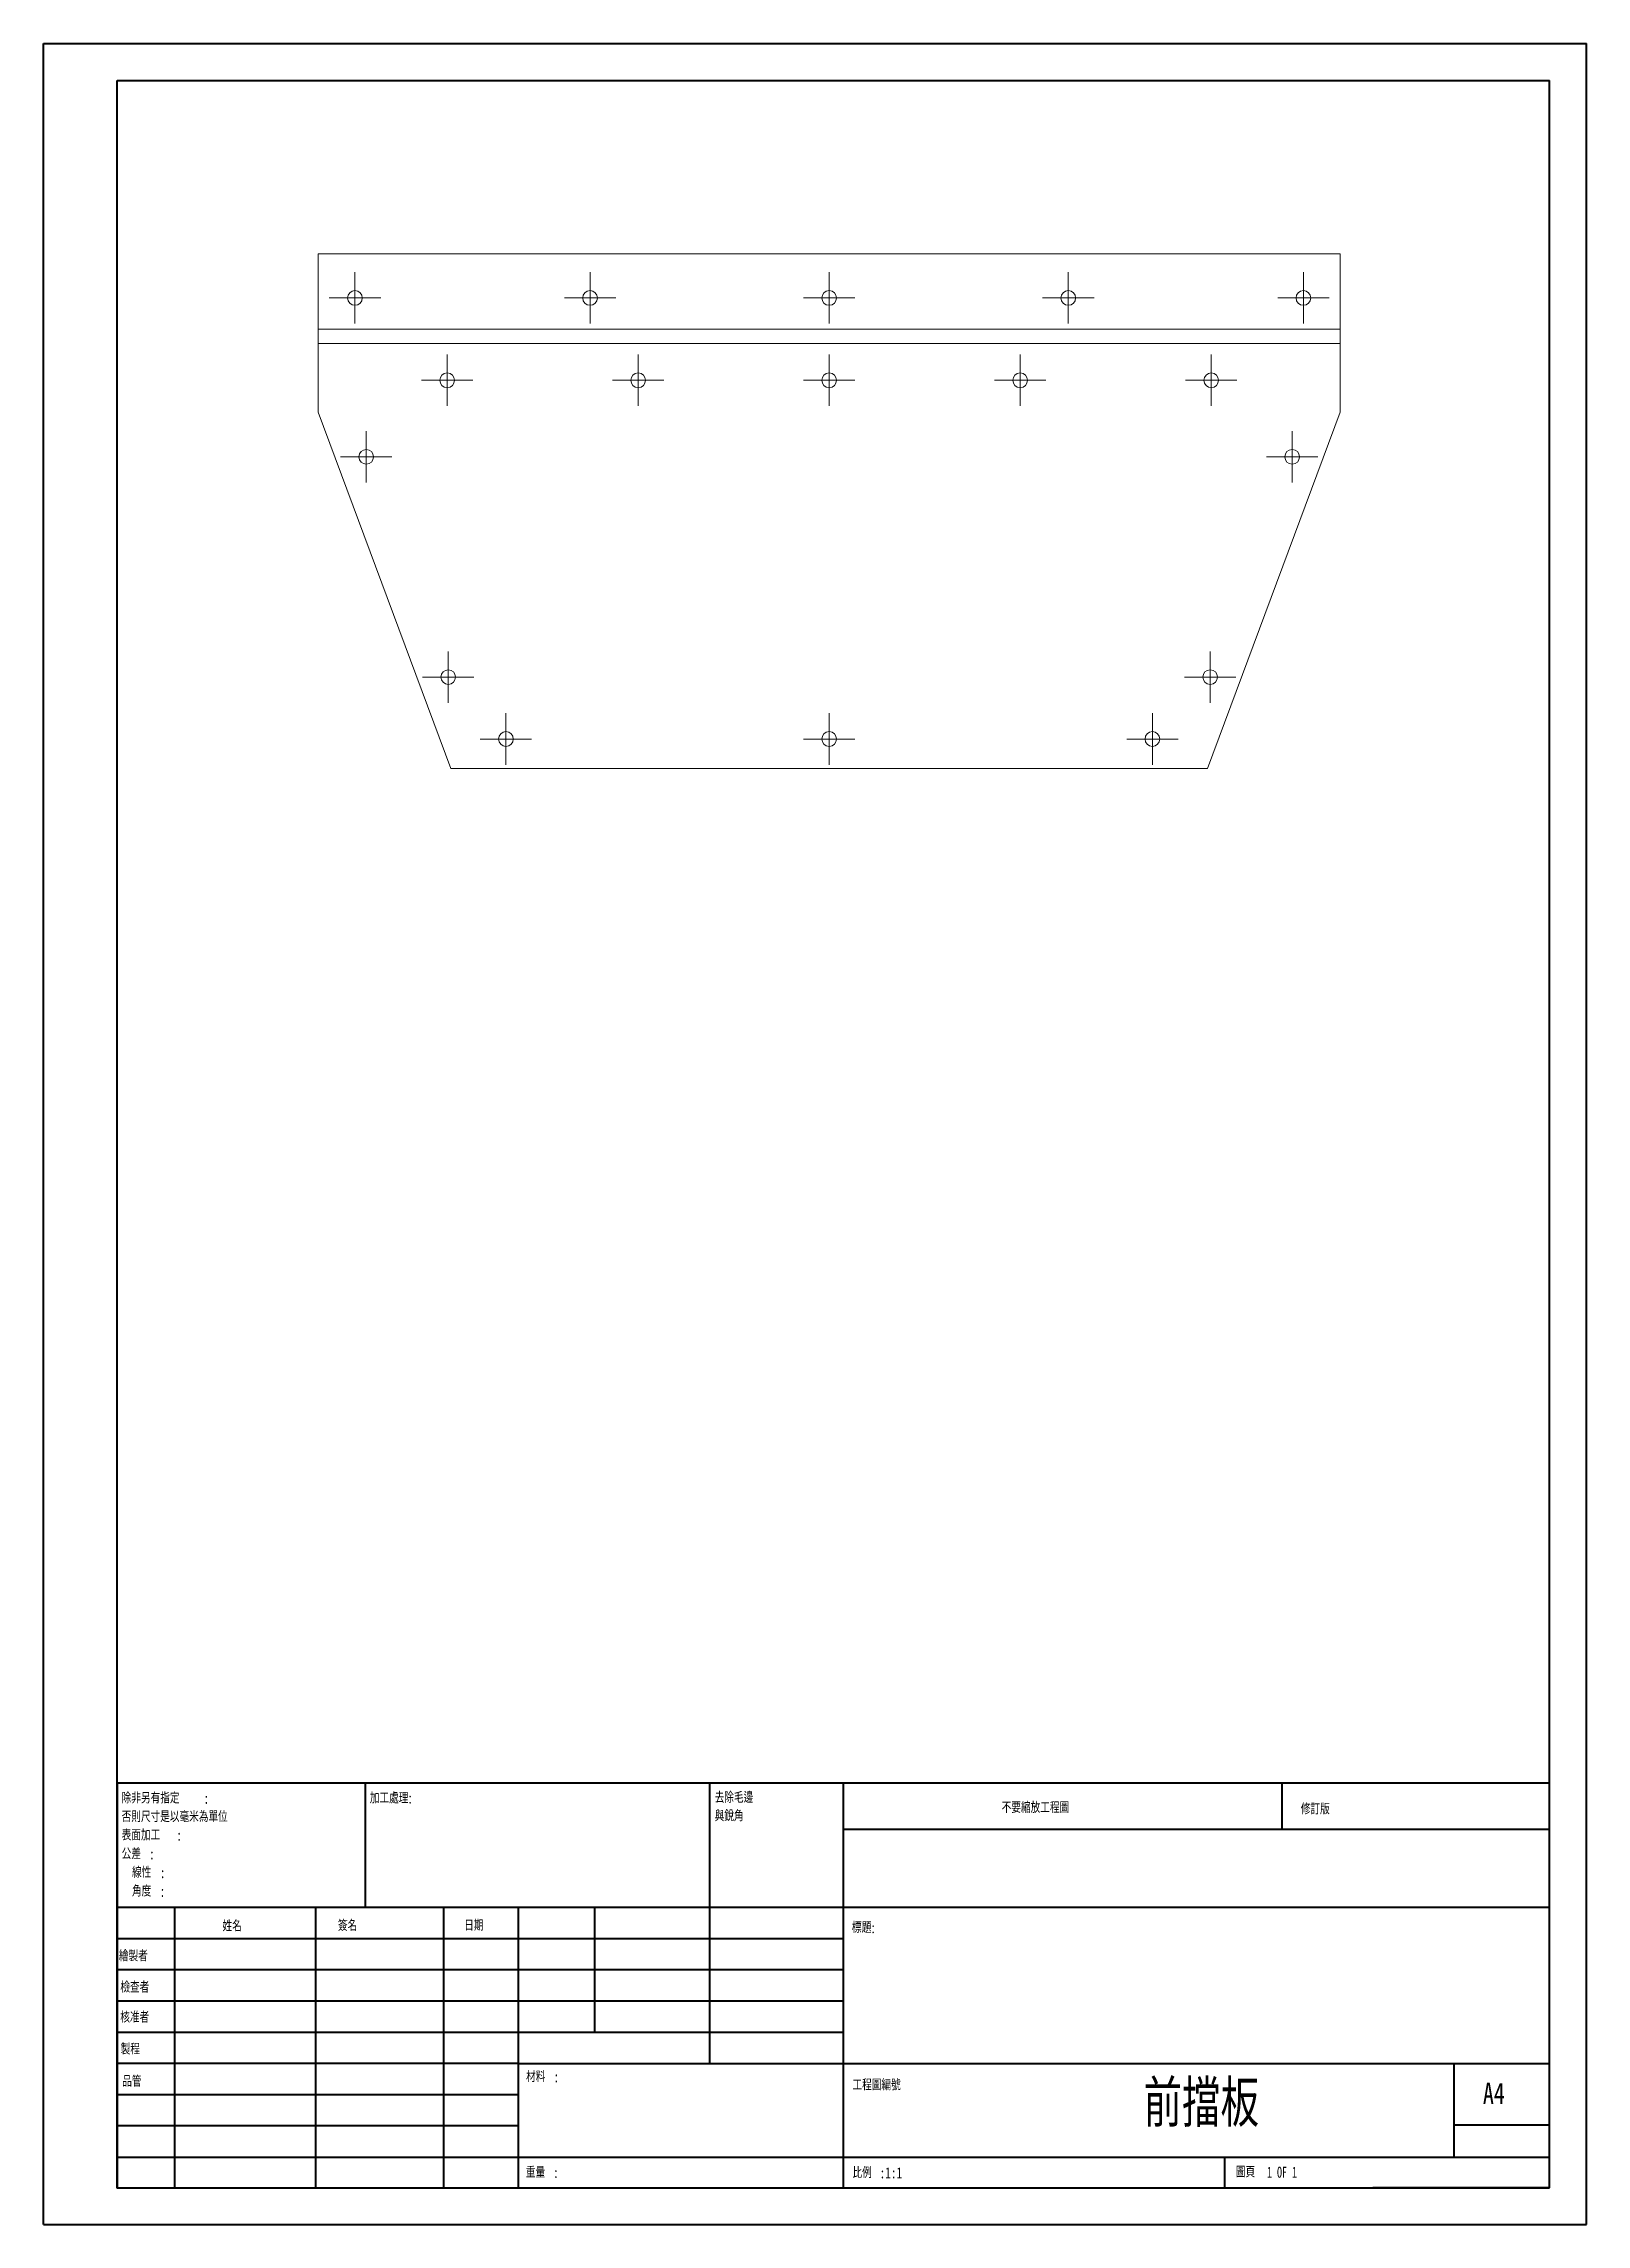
# Model space of a CAD drawing. Header units: millimetres. Extents: x 0 to 210, y 0 to 297.
import ezdxf

# ---------------------------------------------------------------- set-up
doc = ezdxf.new("R2010")
doc.units = ezdxf.units.MM
doc.styles.add('SLDTEXTSTYLE0', font='TXT', dxfattribs={"width": 0.75, "bigfont": 'bigfont'})
doc.styles.add('SLDTEXTSTYLE1', font='TXT', dxfattribs={"width": 0.7, "bigfont": 'bigfont'})
doc.styles.add('SLDTEXTSTYLE2', font='TXT', dxfattribs={"width": 0.75})
doc.styles.add('SLDTEXTSTYLE3', font='TXT', dxfattribs={"width": 0.666667})

# ---------------------------------------------------------------- blocks, each defined once
blk = doc.blocks.new('SW_NOTE_0')
at = {"color": 0, "linetype": 'Continuous', "lineweight": 0, "attachment_point": 1}
for s, insert, char_height, style in [('\\M+18F64\\M+197CA', (0, 1.93), 1.4986, 'SLDTEXTSTYLE1'), (':', (3.7, 1.89), 1.5, 'SLDTEXTSTYLE2')]:
    blk.add_mtext(s, dxfattribs=dict(at, insert=insert, char_height=char_height, style=style))
blk = doc.blocks.new('SW_NOTE_1')
at = {"color": 0, "linetype": 'Continuous', "lineweight": 0, "char_height": 1.5, "attachment_point": 1}
for s, insert, style in [('\\M+19AA4\\M+195C5', (0, 1.93), 'SLDTEXTSTYLE1'), ('1 OF 1', (4.25, 1.89), 'SLDTEXTSTYLE3')]:
    blk.add_mtext(s, dxfattribs=dict(at, insert=insert, style=style))
blk = doc.blocks.new('SW_NOTE_2')
at = {"color": 0, "linetype": 'Continuous', "lineweight": 0, "char_height": 1.5, "attachment_point": 1}
for s, insert, style in [('\\M+194E4\\M+197E1', (0, 1.93), 'SLDTEXTSTYLE1'), (':1:1', (3.7, 1.89), 'SLDTEXTSTYLE2')]:
    blk.add_mtext(s, dxfattribs=dict(at, insert=insert, style=style))
blk = doc.blocks.new('SW_NOTE_3')
at = {"color": 0, "linetype": 'Continuous', "lineweight": 0, "char_height": 1.5, "attachment_point": 1}
for s, insert, style in [('\\M+18DDE\\M+197BF', (0, 1.93), 'SLDTEXTSTYLE1'), (':', (3.73, 1.89), 'SLDTEXTSTYLE2')]:
    blk.add_mtext(s, dxfattribs=dict(at, insert=insert, style=style))
blk = doc.blocks.new('SW_NOTE_4')
at = {"color": 0, "linetype": 'Continuous', "lineweight": 0, "char_height": 1.5, "attachment_point": 1, "style": 'SLDTEXTSTYLE1'}
for s, insert in [('\\M+18B8E\\M+18F9C\\M+196D1\\M+1E7B2', (0, 1.93)), ('\\M+1E46F銳\\M+18A70', (0, -0.57))]:
    blk.add_mtext(s, dxfattribs=dict(at, insert=insert))
blk = doc.blocks.new('SW_NOTE_5')
at = {"color": 0, "linetype": 'Continuous', "lineweight": 0, "char_height": 1.5, "attachment_point": 1}
for s, insert, style in [('\\M+18F9C\\M+194F1另\\M+1974C\\M+18E77\\M+192E8', (0, 1.93), 'SLDTEXTSTYLE1'), (':', (11.14, 1.89), 'SLDTEXTSTYLE2'), ('\\M+1955C\\M+196CA\\M+189C1\\M+18D48', (0, -3.11), 'SLDTEXTSTYLE1'), ('\\M+194DB\\M+191A5\\M+18EDA\\M+190A1\\M+190A5\\M+188C8\\M+19F7C\\M+195C4\\M+188D7\\M+19A64\\M+188CA', (0, -0.61), 'SLDTEXTSTYLE1'), ('\\M+18CF6\\M+18DB7', (0, -5.65), 'SLDTEXTSTYLE1'), (':', (7.44, -3.15), 'SLDTEXTSTYLE2'), ('\\M+190FC\\M+190AB', (1.41, -8.2), 'SLDTEXTSTYLE1'), (':', (3.73, -5.7), 'SLDTEXTSTYLE2'), (':', (5.19, -8.24), 'SLDTEXTSTYLE2'), ('\\M+18A70\\M+19378', (1.41, -10.74), 'SLDTEXTSTYLE1'), (':', (5.17, -10.79), 'SLDTEXTSTYLE2')]:
    blk.add_mtext(s, dxfattribs=dict(at, insert=insert, style=style))
blk = doc.blocks.new('SW_CENTERMARKSYMBOL_0')
at = {"color": 0, "linetype": 'Continuous', "lineweight": 0}
for p, q in [((0, 2.5), (0, 3.5)), ((-2.5, 0), (-3.5, 0)), ((0, 0), (-2.5, 0)), ((0, 0), (0, 2.5)), ((0, 0), (0, -2.5)), ((0, 0), (2.5, 0)), ((2.5, 0), (3.5, 0)), ((0, -2.5), (0, -3.5))]:
    blk.add_line(p, q, dxfattribs=at)
blk = doc.blocks.new('SW_CENTERMARKSYMBOL_1')
at = {"color": 0, "linetype": 'Continuous', "lineweight": 0}
for p, q in [((0, 2.5), (0, 3.5)), ((-2.5, 0), (-3.5, 0)), ((0, 0), (-2.5, 0)), ((0, 0), (0, 2.5)), ((0, 0), (0, -2.5)), ((0, 0), (2.5, 0)), ((2.5, 0), (3.5, 0)), ((0, -2.5), (0, -3.5))]:
    blk.add_line(p, q, dxfattribs=at)
blk = doc.blocks.new('SW_CENTERMARKSYMBOL_2')
at = {"color": 0, "linetype": 'Continuous', "lineweight": 0}
for p, q in [((0, 2.5), (0, 3.5)), ((-2.5, 0), (-3.5, 0)), ((0, 0), (-2.5, 0)), ((0, 0), (0, 2.5)), ((0, 0), (0, -2.5)), ((0, 0), (2.5, 0)), ((2.5, 0), (3.5, 0)), ((0, -2.5), (0, -3.5))]:
    blk.add_line(p, q, dxfattribs=at)
blk = doc.blocks.new('SW_CENTERMARKSYMBOL_3')
at = {"color": 0, "linetype": 'Continuous', "lineweight": 0}
for p, q in [((0, 2.5), (0, 3.5)), ((-2.5, 0), (-3.5, 0)), ((0, 0), (-2.5, 0)), ((0, 0), (0, 2.5)), ((0, 0), (0, -2.5)), ((0, 0), (2.5, 0)), ((2.5, 0), (3.5, 0)), ((0, -2.5), (0, -3.5))]:
    blk.add_line(p, q, dxfattribs=at)
blk = doc.blocks.new('SW_CENTERMARKSYMBOL_4')
at = {"color": 0, "linetype": 'Continuous', "lineweight": 0}
for p, q in [((0, 2.5), (0, 3.5)), ((-2.5, 0), (-3.5, 0)), ((0, 0), (-2.5, 0)), ((0, 0), (0, 2.5)), ((0, 0), (0, -2.5)), ((0, 0), (2.5, 0)), ((2.5, 0), (3.5, 0)), ((0, -2.5), (0, -3.5))]:
    blk.add_line(p, q, dxfattribs=at)
blk = doc.blocks.new('SW_CENTERMARKSYMBOL_5')
at = {"color": 0, "linetype": 'Continuous', "lineweight": 0}
for p, q in [((0, 2.5), (0, 3.5)), ((-2.5, 0), (-3.5, 0)), ((0, 0), (-2.5, 0)), ((0, 0), (0, 2.5)), ((0, 0), (0, -2.5)), ((0, 0), (2.5, 0)), ((2.5, 0), (3.5, 0)), ((0, -2.5), (0, -3.5))]:
    blk.add_line(p, q, dxfattribs=at)
blk = doc.blocks.new('SW_CENTERMARKSYMBOL_6')
at = {"color": 0, "linetype": 'Continuous', "lineweight": 0}
for p, q in [((0, 2.5), (0, 3.5)), ((-2.5, 0), (-3.5, 0)), ((0, 0), (-2.5, 0)), ((0, 0), (0, 2.5)), ((0, 0), (0, -2.5)), ((0, 0), (2.5, 0)), ((2.5, 0), (3.5, 0)), ((0, -2.5), (0, -3.5))]:
    blk.add_line(p, q, dxfattribs=at)
blk = doc.blocks.new('SW_CENTERMARKSYMBOL_7')
at = {"color": 0, "linetype": 'Continuous', "lineweight": 0}
for p, q in [((0, 2.5), (0, 3.5)), ((-2.5, 0), (-3.5, 0)), ((0, 0), (-2.5, 0)), ((0, 0), (0, 2.5)), ((0, 0), (0, -2.5)), ((0, 0), (2.5, 0)), ((2.5, 0), (3.5, 0)), ((0, -2.5), (0, -3.5))]:
    blk.add_line(p, q, dxfattribs=at)
blk = doc.blocks.new('SW_CENTERMARKSYMBOL_8')
at = {"color": 0, "linetype": 'Continuous', "lineweight": 0}
for p, q in [((0, 2.5), (0, 3.5)), ((-2.5, 0), (-3.5, 0)), ((0, 0), (-2.5, 0)), ((0, 0), (0, 2.5)), ((0, 0), (0, -2.5)), ((0, 0), (2.5, 0)), ((2.5, 0), (3.5, 0)), ((0, -2.5), (0, -3.5))]:
    blk.add_line(p, q, dxfattribs=at)
blk = doc.blocks.new('SW_CENTERMARKSYMBOL_9')
at = {"color": 0, "linetype": 'Continuous', "lineweight": 0}
for p, q in [((0, 2.5), (0, 3.5)), ((-2.5, 0), (-3.5, 0)), ((0, 0), (-2.5, 0)), ((0, 0), (0, 2.5)), ((0, 0), (0, -2.5)), ((0, 0), (2.5, 0)), ((2.5, 0), (3.5, 0)), ((0, -2.5), (0, -3.5))]:
    blk.add_line(p, q, dxfattribs=at)
blk = doc.blocks.new('SW_CENTERMARKSYMBOL_10')
at = {"color": 0, "linetype": 'Continuous', "lineweight": 0}
for p, q in [((0, 2.5), (0, 3.5)), ((-2.5, 0), (-3.5, 0)), ((0, 0), (-2.5, 0)), ((0, 0), (0, 2.5)), ((0, 0), (0, -2.5)), ((0, 0), (2.5, 0)), ((2.5, 0), (3.5, 0)), ((0, -2.5), (0, -3.5))]:
    blk.add_line(p, q, dxfattribs=at)
blk = doc.blocks.new('SW_CENTERMARKSYMBOL_11')
at = {"color": 0, "linetype": 'Continuous', "lineweight": 0}
for p, q in [((0, 2.5), (0, 3.5)), ((-2.5, 0), (-3.5, 0)), ((0, 0), (-2.5, 0)), ((0, 0), (0, 2.5)), ((0, 0), (0, -2.5)), ((0, 0), (2.5, 0)), ((2.5, 0), (3.5, 0)), ((0, -2.5), (0, -3.5))]:
    blk.add_line(p, q, dxfattribs=at)
blk = doc.blocks.new('SW_CENTERMARKSYMBOL_12')
at = {"color": 0, "linetype": 'Continuous', "lineweight": 0}
for p, q in [((0, 2.5), (0, 3.5)), ((-2.5, 0), (-3.5, 0)), ((0, 0), (-2.5, 0)), ((0, 0), (0, 2.5)), ((0, 0), (0, -2.5)), ((0, 0), (2.5, 0)), ((2.5, 0), (3.5, 0)), ((0, -2.5), (0, -3.5))]:
    blk.add_line(p, q, dxfattribs=at)
blk = doc.blocks.new('SW_CENTERMARKSYMBOL_13')
at = {"color": 0, "linetype": 'Continuous', "lineweight": 0}
for p, q in [((0, 2.5), (0, 3.5)), ((-2.5, 0), (-3.5, 0)), ((0, 0), (-2.5, 0)), ((0, 0), (0, 2.5)), ((0, 0), (0, -2.5)), ((0, 0), (2.5, 0)), ((2.5, 0), (3.5, 0)), ((0, -2.5), (0, -3.5))]:
    blk.add_line(p, q, dxfattribs=at)
blk = doc.blocks.new('SW_CENTERMARKSYMBOL_14')
at = {"color": 0, "linetype": 'Continuous', "lineweight": 0}
for p, q in [((0, 2.5), (0, 3.5)), ((-2.5, 0), (-3.5, 0)), ((0, 0), (-2.5, 0)), ((0, 0), (0, 2.5)), ((0, 0), (0, -2.5)), ((0, 0), (2.5, 0)), ((2.5, 0), (3.5, 0)), ((0, -2.5), (0, -3.5))]:
    blk.add_line(p, q, dxfattribs=at)
blk = doc.blocks.new('SW_CENTERMARKSYMBOL_15')
at = {"color": 0, "linetype": 'Continuous', "lineweight": 0}
for p, q in [((0, 2.5), (0, 3.5)), ((-2.5, 0), (-3.5, 0)), ((0, 0), (-2.5, 0)), ((0, 0), (0, 2.5)), ((0, 0), (0, -2.5)), ((0, 0), (2.5, 0)), ((2.5, 0), (3.5, 0)), ((0, -2.5), (0, -3.5))]:
    blk.add_line(p, q, dxfattribs=at)
blk = doc.blocks.new('SW_CENTERMARKSYMBOL_16')
at = {"color": 0, "linetype": 'Continuous', "lineweight": 0}
for p, q in [((0, 2.5), (0, 3.5)), ((-2.5, 0), (-3.5, 0)), ((0, 0), (-2.5, 0)), ((0, 0), (0, 2.5)), ((0, 0), (0, -2.5)), ((0, 0), (2.5, 0)), ((2.5, 0), (3.5, 0)), ((0, -2.5), (0, -3.5))]:
    blk.add_line(p, q, dxfattribs=at)

msp = doc.modelspace()

# ---------------------------------------------------------------- linework, layer by layer
at = {"color": 7, "linetype": 'Continuous', "lineweight": 40}
for p, q in [((0.08, 0.21), (0.08, 297.21)), ((0.08, 297.21), (210.08, 297.21)), ((210.08, 0.21), (210.08, 297.21)), ((210.08, 292.21), (210.08, 297.21)), ((10.08, 292.21), (205.08, 292.21)), ((10.08, 5.21), (10.08, 292.21)), ((205.08, 5.21), (205.08, 292.21)), ((10.11, 60.37), (205.08, 60.37)), ((10.11, 60.37), (10.11, 5.12)), ((43.91, 43.37), (43.91, 60.37)), ((90.71, 60.37), (90.71, 22.12)), ((108.91, 60.37), (108.91, 5.12)), ((168.68, 54.09), (168.68, 60.46)), ((205.08, 54), (108.91, 54)), ((205.08, 43.37), (10.11, 43.37)), ((17.91, 43.37), (17.91, 5.12)), ((37.1, 43.37), (37.1, 5.12)), ((54.51, 43.37), (54.51, 5.12)), ((64.71, 5.12), (64.71, 43.37)), ((75.11, 26.37), (75.11, 43.37)), ((108.91, 39.12), (10.11, 39.12)), ((108.91, 34.87), (10.11, 34.87)), ((108.91, 30.62), (10.11, 30.62)), ((108.91, 26.37), (10.11, 26.37)), ((64.71, 22.12), (10.11, 22.12)), ((64.71, 22.12), (205.08, 22.12)), ((192.08, 9.46), (192.08, 22.21)), ((64.71, 17.87), (10.11, 17.87)), ((64.71, 13.62), (10.11, 13.62)), ((205.08, 13.71), (192.08, 13.71)), ((10.11, 9.37), (205.08, 9.37)), ((160.88, 5.21), (160.88, 9.46)), ((10.08, 5.21), (205.08, 5.21)), ((205.08, 5.21), (180.99, 5.21)), ((0.08, 0.21), (210.08, 0.21))]:
    msp.add_line(p, q, dxfattribs=at)
at = {"color": 7, "linetype": 'Continuous', "lineweight": 15}
for p, q in [((176.56, 268.58), (37.46, 268.58)), ((37.46, 268.58), (37.46, 258.32)), ((176.56, 258.32), (176.56, 268.58)), ((176.56, 258.32), (37.46, 258.32)), ((37.46, 256.37), (37.46, 258.32)), ((37.46, 256.37), (37.46, 247.01)), ((176.56, 256.37), (37.46, 256.37)), ((176.56, 258.32), (176.56, 256.37)), ((176.56, 247.01), (176.56, 256.37)), ((37.46, 247.01), (55.51, 198.51)), ((158.51, 198.51), (176.56, 247.01)), ((55.51, 198.51), (158.51, 198.51))]:
    msp.add_line(p, q, dxfattribs=at)
for centre in [(42.46, 262.58), (74.46, 262.58), (107.01, 262.58), (139.56, 262.58), (171.56, 262.58), (55.01, 251.37), (81.01, 251.37), (107.01, 251.37), (133.01, 251.37), (159.01, 251.37), (43.99, 240.94), (170.03, 240.94), (55.15, 210.94), (158.87, 210.94), (63.01, 202.51), (107.01, 202.51), (151.01, 202.51)]:
    msp.add_circle(centre, 1, dxfattribs=at)

# ---------------------------------------------------------------- block references
at = {"color": 7, "linetype": 'Continuous', "lineweight": 0}
for name, p in [('SW_CENTERMARKSYMBOL_2', (42.46, 262.58)), ('SW_CENTERMARKSYMBOL_3', (74.46, 262.58)), ('SW_CENTERMARKSYMBOL_0', (107.01, 262.58)), ('SW_CENTERMARKSYMBOL_4', (139.56, 262.58)), ('SW_CENTERMARKSYMBOL_1', (171.56, 262.58)), ('SW_CENTERMARKSYMBOL_9', (55.01, 251.37)), ('SW_CENTERMARKSYMBOL_10', (81.01, 251.37)), ('SW_CENTERMARKSYMBOL_5', (107.01, 251.37)), ('SW_CENTERMARKSYMBOL_8', (133.01, 251.37)), ('SW_CENTERMARKSYMBOL_7', (159.01, 251.37)), ('SW_CENTERMARKSYMBOL_11', (43.99, 240.94)), ('SW_CENTERMARKSYMBOL_14', (170.03, 240.94)), ('SW_CENTERMARKSYMBOL_12', (55.15, 210.94)), ('SW_CENTERMARKSYMBOL_13', (158.87, 210.94)), ('SW_CENTERMARKSYMBOL_16', (63.01, 202.51)), ('SW_CENTERMARKSYMBOL_6', (107.01, 202.51)), ('SW_CENTERMARKSYMBOL_15', (151.01, 202.51)), ('SW_NOTE_5', (10.7, 57.11)), ('SW_NOTE_4', (91.42, 57.19)), ('SW_NOTE_3', (65.76, 19.17)), ('SW_NOTE_0', (65.73, 6.14)), ('SW_NOTE_2', (110.18, 6.09)), ('SW_NOTE_1', (162.36, 6.18))]:
    msp.add_blockref(name, p, dxfattribs=at)

# ---------------------------------------------------------------- texts
for s, insert, char_height, attachment_point, style in [('\\M+189C1\\M+18D48\\M+1997C\\M+1979D:', (44.48, 59.04), 1.5, 1, 'SLDTEXTSTYLE1'), ('\\M+19573\\M+19776\\M+18F6B\\M+195FA\\M+18D48\\M+192F6\\M+19AA4', (130.49, 57.75), 1.5, 1, 'SLDTEXTSTYLE1'), ('\\M+18F43\\M+192F9\\M+194C5', (171.21, 57.55), 1.5, 1, 'SLDTEXTSTYLE1'), ('\\M+190A9\\M+196BC', (24.43, 41.62), 1.5, 1, 'SLDTEXTSTYLE1'), ('\\M+1E2D3\\M+196BC', (40.14, 41.68), 1.5, 1, 'SLDTEXTSTYLE1'), ('\\M+193FA\\M+18AFA', (57.33, 41.7), 1.5, 1, 'SLDTEXTSTYLE1'), ('\\M+19557\\M+191E8:', (110.07, 41.4), 1.5, 1, 'SLDTEXTSTYLE0'), ('\\M+1E389\\M+190BB\\M+18ED2', (10.32, 37.55), 1.5, 1, 'SLDTEXTSTYLE1'), ('\\M+19EFB查\\M+18ED2', (10.52, 33.28), 1.5, 1, 'SLDTEXTSTYLE1'), ('\\M+18A6A\\M+18F79\\M+18ED2', (10.51, 29.19), 1.5, 1, 'SLDTEXTSTYLE1'), ('\\M+190BB\\M+192F6', (10.57, 24.85), 1.5, 1, 'SLDTEXTSTYLE1'), ('\\M+19569\\M+18AC7', (10.78, 20.47), 1.5, 1, 'SLDTEXTSTYLE1'), ('\\M+18D48\\M+192F6\\M+19AA4\\M+195D2\\M+1E56A', (110.18, 19.99), 1.5, 1, 'SLDTEXTSTYLE1'), ('\\M+1914F擋\\M+194C2', (157.66, 19.85), 6.35, 2, 'SLDTEXTSTYLE0'), ('A4', (196, 19.52), 2.91, 1, 'SLDTEXTSTYLE2')]:
    msp.add_mtext(s, dxfattribs=dict(at, insert=insert, char_height=char_height, attachment_point=attachment_point, style=style))

doc.saveas('drawing.dxf')
